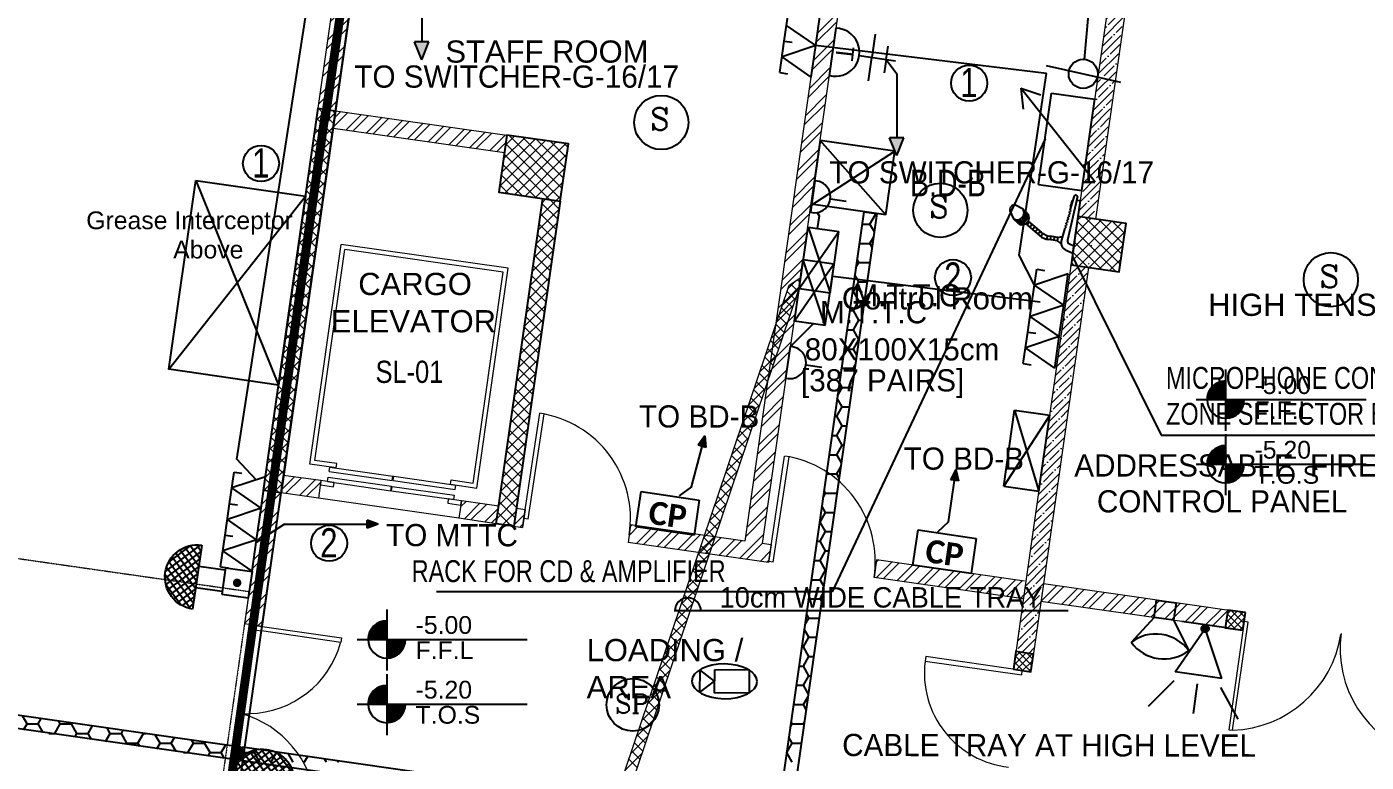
# Model space of a CAD drawing. Header units: inches. Extents: x 1217570 to 1674444, y 326920 to 480291.
# Drawn here: x 1548253 to 1563349, y 358889 to 367174 of the extents above; entities that cross this region are included whole.
import ezdxf

# ---------------------------------------------------------------- set-up
doc = ezdxf.new("R2010")
doc.units = ezdxf.units.IN
doc.header["$MEASUREMENT"] = 0
doc.linetypes.add('DASHED2', pattern=[9.525, 6.35, -3.175])
doc.linetypes.add('HIDDEN', pattern=[9.525, 6.35, -3.175])
for name, color, linetype in [('01- Low voltage', 7, 'Continuous'), ('A-TEXT', 3, 'Continuous'), ('A-WALL', 50, 'Continuous'), ('EL-SOCKET', 4, 'Continuous'), ('FA', 31, 'Continuous'), ('FFNEW', 252, 'Continuous'), ('FI-AL', 31, 'Continuous'), ('PA', 31, 'Continuous'), ('PAS', 71, 'Continuous'), ('POWER', 71, 'Continuous'), ('S-COL', 210, 'Continuous'), ('SHAFT', 7, 'Continuous'), ('SPEAK', 71, 'Continuous'), ('TAXT', 3, 'Continuous'), ('TE-TX', 2, 'Continuous'), ('TECIR', 1, 'Continuous'), ('TEL', 211, 'Continuous'), ('TEL-DAT-TRUN', 71, 'Continuous'), ('TEL-TX', 2, 'Continuous'), ('Telephonw', 23, 'Continuous'), ('TEXT', 181, 'Continuous'), ('TV', 31, 'Continuous'), ('TV SYSTEM', 4, 'Continuous')]:
    doc.layers.add(name, color=color, linetype=linetype)
for name, color, linetype, lineweight in [('A-Aroom', 3, 'Continuous', 18), ('A-BLOCK', 43, 'Continuous', 13), ('A-DOOR', 10, 'Continuous', 15), ('A-ELEVATOR', 54, 'Continuous', 5), ('A-GLASS', 4, 'Continuous', 5), ('A-HATCH CONCRETE', 254, 'Continuous', 5), ('A-LEASING LINE', 7, 'DASHED2', 9), ('escape route', 8, 'HIDDEN', 15), ('wall hatch', 252, 'Continuous', 0)]:
    doc.layers.add(name, color=color, linetype=linetype, lineweight=lineweight)
doc.styles.add('ARIAL', font='ARIALN.TTF')
doc.styles.add('M1', font='multplno.shx', dxfattribs={"height": 0.2})
doc.styles.add('romance', font='romanc.shx')
doc.styles.get("Standard").update_dxf_attribs({"font": 'arial.ttf'})
doc.styles.add('style1', font='arial.ttf')
pattern_1 = [(45, (1337614.356, 312749.915), (-39.7747564, 39.7747564), []), (135, (1337614.356, 312749.915), (-39.7747564, -39.7747564), [])]
pattern_2 = [(45, (1337586.92, 312557.07), (-132.58252, 132.58252), []), (45, (1337675.3, 312557.07), (-132.58252, 132.58252), [])]
pattern_3 = [(45, (1337614.36, 312749.915), (-66.29126, 66.29126), []), (135, (1337614.36, 312749.915), (-66.29126, -66.29126), [])]

# ---------------------------------------------------------------- blocks, each defined once
blk = doc.blocks.new('SDGTFHHD')
at = {"layer": 'A-HATCH CONCRETE'}
h = blk.add_hatch(dxfattribs=at)
h.set_pattern_fill('ANSI37', color=254, scale=750)
h.set_pattern_definition(pattern_3)
h.paths.add_polyline_path([(1384223, 747630), (1384131, 746987), (1384824, 746888), (1384916, 747532)])
h = blk.add_hatch(dxfattribs=at)
h.set_pattern_fill('ANSI37', color=254, scale=750)
h.set_pattern_definition(pattern_3)
h.paths.add_polyline_path([(1384824, 746888), (1384626, 746916), (1384103, 743254), (1384301, 743225)])
h = blk.add_hatch(dxfattribs=at)
h.set_pattern_fill('ANSI37', color=254, scale=750)
h.set_pattern_definition(pattern_3)
h.paths.add_polyline_path([(1390580, 746168), (1391124, 746090), (1391202, 746634), (1390658, 746712)])
h = blk.add_hatch(dxfattribs=at)
h.set_pattern_fill('ANSI37,_O', color=254, scale=450)
h.set_pattern_definition(pattern_1)
h.paths.add_polyline_path([(1392545, 742251), (1392347, 742279), (1392319, 742081), (1392517, 742053)])
h = blk.add_hatch(dxfattribs=at)
h.set_pattern_fill('ANSI37,_O', color=254, scale=450)
h.set_pattern_definition(pattern_1)
h.paths.add_polyline_path([(1390156, 741783), (1389958, 741812), (1389930, 741614), (1390128, 741585)])
at = {"layer": 'TEXT', "ltscale": 0.5}
h = blk.add_hatch(dxfattribs=at)
h.set_pattern_fill('ANSI31', color=254, scale=0.8)
h.set_pattern_definition([(45, (310331.52672, 155077.8709), (-0.070710678119, 0.070710678119), [])])
h.paths.add_polyline_path([(1392323, 744861, 0.414214), (1392113, 744651), (1392323, 744651)])
h.paths.add_polyline_path([(1392533, 744651), (1392323, 744651), (1392323, 744442, 0.414214)])
h = blk.add_hatch(dxfattribs=at)
h.set_pattern_fill('ANSI31', color=254, scale=0.8)
h.set_pattern_definition([(45, (310331.52672, 154349.4709), (-0.070710678119, 0.070710678119), [])])
h.paths.add_polyline_path([(1392323, 744133, 0.414214), (1392113, 743923), (1392323, 743923)])
h.paths.add_polyline_path([(1392533, 743923), (1392323, 743923), (1392323, 743713, 0.414214)])
h = blk.add_hatch(dxfattribs=at)
h.set_pattern_fill('ANSI31', color=254, scale=0.8)
h.set_pattern_definition([(45, (300877.02672, 152375.3709), (-0.070710678119, 0.070710678119), [])])
h.paths.add_polyline_path([(1382869, 742159, 0.414214), (1382659, 741949), (1382869, 741949)])
h.paths.add_polyline_path([(1383079, 741949), (1382869, 741949), (1382869, 741739, 0.414214)])
h = blk.add_hatch(dxfattribs=at)
h.set_pattern_fill('ANSI31', color=254, scale=0.8)
h.set_pattern_definition([(45, (300877.02672, 151646.9709), (-0.070710678119, 0.070710678119), [])])
h.paths.add_polyline_path([(1382869, 741431, 0.414214), (1382659, 741221), (1382869, 741221)])
h.paths.add_polyline_path([(1383079, 741221), (1382869, 741221), (1382869, 741011, 0.414214)])
at = {"layer": 'wall hatch', "ltscale": 500}
h = blk.add_hatch(dxfattribs=at)
h.set_pattern_fill('ANSI32', color=254, scale=500)
h.set_pattern_definition([(45, (1337614.36, 312749.91), (-132.58252, 132.58252), []), (45, (1337702.74, 312749.91), (-132.58252, 132.58252), [])])
h.paths.add_polyline_path([(1385588, 743042), (1387172, 742815), (1387200, 743013), (1387101, 743028), (1388111, 750106), (1387913, 750134), (1386903, 743056), (1385616, 743240), (1385616, 743240)])
h.paths.add_polyline_path([(1384301, 743225), (1384400, 743211), (1384427, 743409), (1384329, 743424)])
h = blk.add_hatch(dxfattribs=at)
h.set_pattern_fill('ANSI35', color=254, scale=500)
h.set_pattern_definition([(45, (1389662.71, 739214.03), (-88.3883, 88.3883), []), (45, (1389751.1, 739214.03), (-88.3883, 88.3883), [156.25, -31.25, 0, -31.25])])
edge = h.paths.add_edge_path(flags=17)
edge.add_line((1391295, 749705), (1391097, 749734))
edge.add_line((1391097, 749734), (1389985, 741945))
edge.add_line((1389985, 741945), (1390199, 741915))
edge.add_line((1390199, 741915), (1391295, 749705))
edge.add_line((1391295, 749705), (1391097, 749734))
h.paths.add_polyline_path([(1391295, 749705), (1391097, 749734), (1389985, 741945), (1390199, 741915)], flags=17)
h.paths.add_polyline_path([(1389471, 738396), (1389499, 738594), (1385507, 739164), (1385507, 739003), (1385507, 738966), (1385507, 728237), (1385707, 728237), (1385707, 738933)])
h.paths.add_polyline_path([(1389789, 739210), (1389591, 739238), (1389555, 738990), (1389753, 738962)])
h.paths.add_polyline_path([(1385507, 726937), (1385707, 726940), (1385707, 727037), (1385507, 727037)])
h = blk.add_hatch(dxfattribs=at)
h.set_pattern_fill('ANSI35', color=254, scale=500)
h.set_pattern_definition([(45, (1337614.36, 312749.91), (-88.388348, 88.388348), []), (45, (1337702.74, 312749.91), (-88.388348, 88.388348), [156.25, -31.25, 0, -31.25])])
edge = h.paths.add_edge_path()
edge.add_line((1391279, 749654), (1391081, 749682))
edge.add_line((1391081, 749682), (1389959, 741812))
edge.add_line((1389959, 741812), (1390156, 741784))
edge.add_line((1390156, 741784), (1391271, 749655))
edge.add_line((1391271, 749655), (1391084, 749681))
h.paths.add_polyline_path([(1390778, 746139), (1390580, 746168), (1390658, 746712), (1390856, 746684)], flags=17)
h = blk.add_hatch(dxfattribs=at)
h.set_pattern_fill('ANSI32', color=254, scale=500)
h.set_pattern_definition([(45, (1428476.25, 1182647.78), (-132.58252, 132.58252), []), (45, (1428564.64, 1182647.78), (-132.58252, 132.58252), [])])
h.paths.add_polyline_path([(1382292, 747906), (1382264, 747708), (1384194, 747433), (1384223, 747630)])
h = blk.add_hatch(dxfattribs=at)
h.set_pattern_fill('ANSI32', color=254, scale=500)
h.set_pattern_definition(pattern_2)
h.paths.add_polyline_path([(1381678, 743599), (1382098, 743544), (1382126, 743739), (1381706, 743798), (1381679, 743609), (1381678, 743605)])
h = blk.add_hatch(dxfattribs=at)
h.set_pattern_fill('ANSI32', color=254, scale=500)
h.set_pattern_definition(pattern_2)
h.paths.add_polyline_path([(1384118, 743358), (1384131, 743452), (1383711, 743512), (1383682, 743314), (1384103, 743254), (1384117, 743354)])
h = blk.add_hatch(dxfattribs=at)
h.set_pattern_fill('ANSI32', color=254, scale=500)
h.set_pattern_definition([(45, (1337586.07, 312551.9), (-132.58252, 132.58252), []), (45, (1337674.46, 312551.9), (-132.58252, 132.58252), [])])
h.paths.add_polyline_path([(1390043, 742406), (1390071, 742604), (1388388, 742844), (1388360, 742646)])
h.paths.add_polyline_path([(1394922, 741912), (1394894, 741714), (1395837, 741580), (1395849, 741780)])
h.paths.add_polyline_path([(1392320, 742081), (1392348, 742279), (1390269, 742575), (1390241, 742377)])
at = {"color": 254, "linetype": 'Continuous', "ltscale": 100}
blk.add_lwpolyline([(1385707, 721237), (1385707, 726940), (1385507, 726937), (1383958, 726937), (1383958, 732937), (1380097, 732937), (1380097, 739738), (1381100, 739591), (1381134, 739788), (1381678, 743600), (1382721, 750905), (1382763, 751202), (1347098, 756262), (1346331, 744553), (1368108, 741445), (1368106, 734887), (1367208, 734887), (1367208, 734687), (1367208, 731437), (1359158, 731437), (1359158, 731237), (1359158, 721237), (1385707, 721237)], dxfattribs=at)
at = {"layer": 'A-BLOCK', "color": 254, "ltscale": 100}
for p, q in [((1387913, 750134), (1386903, 743056)), ((1388111, 750106), (1387101, 743028)), ((1391081, 749682), (1390071, 742604)), ((1391279, 749654), (1390856, 746684)), ((1382292, 747906), (1384223, 747630)), ((1382066, 747737), (1382073, 747736)), ((1382264, 747708), (1384194, 747433)), ((1382059, 747636), (1382058, 747636)), ((1390778, 746139), (1390269, 742575)), ((1382127, 743738), (1381706, 743797)), ((1382127, 743738), (1382099, 743540)), ((1381678, 743600), (1381463, 742094)), ((1382099, 743540), (1381678, 743600)), ((1383711, 743512), (1383682, 743314)), ((1384131, 743451), (1383711, 743512)), ((1384428, 743409), (1384400, 743211)), ((1384103, 743253), (1383682, 743314)), ((1385616, 743240), (1385588, 743042)), ((1386903, 743056), (1385616, 743240)), ((1387172, 742815), (1385588, 743042)), ((1387200, 743013), (1387101, 743028)), ((1387200, 743013), (1387172, 742815)), ((1388388, 742844), (1388360, 742646)), ((1390055, 742606), (1388388, 742844)), ((1390043, 742406), (1388360, 742646)), ((1390071, 742604), (1389930, 741614)), ((1390269, 742575), (1390128, 741585)), ((1392546, 742250), (1390269, 742575)), ((1392518, 742052), (1390241, 742377)), ((1392518, 742052), (1392546, 742250)), ((1389930, 741614), (1390128, 741585))]:
    blk.add_line(p, q, dxfattribs=at)
for points in [[(1382292, 747906), (1382716, 750876)], [(1384301, 743225), (1384400, 743211), (1384428, 743409), (1384329, 743424)]]:
    blk.add_lwpolyline(points, dxfattribs=at)
at = {"layer": 'A-DOOR', "color": 254}
for p, q in [((1384414, 743310), (1384592, 744497)), ((1384462, 743303), (1384642, 744489)), ((1387174, 742829), (1387352, 744015)), ((1387223, 742821), (1387402, 744008)), ((1384462, 743303), (1384414, 743310)), ((1387223, 742821), (1387174, 742828)), ((1392576, 742145), (1392532, 742151)), ((1390024, 741549), (1390031, 741598))]:
    blk.add_line(p, q, dxfattribs=at)
for points in [[(1392526, 742108), (1392532, 742151), (1392358, 740932), (1392401, 740926), (1392576, 742145)], [(1381463, 742094), (1382357, 741966), (1382349, 741916), (1381456, 742045)], [(1389982, 741605), (1390031, 741598), (1388943, 741755), (1388936, 741706), (1390024, 741549)]]:
    blk.add_lwpolyline(points, dxfattribs=at)
for centre, radius, start, end in [((1384415, 743310), 1200, 351.2082, 81.4659), ((1387174, 742829), 1200, 351.2416, 81.4087), ((1392357, 742206), 1281, 271.9731, 351.0254), ((1394874, 741850), 1262, 172.4127, 252.4996), ((1381297, 742205), 1092, 271.3711, 344.3584), ((1389995, 741571), 1068, 173.0804, 263.5363), ((1380924, 740000), 1153, 1.4715, 70.0116)]:
    blk.add_arc(centre, radius, start, end, dxfattribs=at)
at = {"layer": 'A-ELEVATOR', "color": 254}
for p, q in [((1382002, 743923), (1382355, 746398)), ((1382058, 743966), (1382397, 746341)), ((1384236, 746130), (1382355, 746398)), ((1384180, 746087), (1382397, 746341)), ((1383841, 743711), (1384180, 746087)), ((1383883, 743655), (1384236, 746130)), ((1382299, 743881), (1382002, 743923)), ((1382306, 743930), (1382058, 743966)), ((1382299, 743881), (1382306, 743930)), ((1382299, 743881), (1382306, 743930)), ((1382201, 743727), (1382208, 743776)), ((1382201, 743727), (1382208, 743776)), ((1382208, 743776), (1382920, 743675)), ((1382218, 743842), (1382225, 743891)), ((1382218, 743842), (1382930, 743740)), ((1382225, 743891), (1382937, 743790)), ((1382930, 743740), (1382937, 743790)), ((1382930, 743740), (1382937, 743790)), ((1382937, 743790), (1382947, 743788)), ((1382937, 743790), (1382947, 743788)), ((1382940, 743739), (1382947, 743788)), ((1382940, 743739), (1382947, 743788)), ((1382947, 743788), (1383647, 743688)), ((1382201, 743727), (1382913, 743625)), ((1382913, 743625), (1382920, 743675)), ((1382913, 743625), (1382920, 743675)), ((1382923, 743624), (1382930, 743673)), ((1382923, 743624), (1383624, 743524)), ((1382930, 743673), (1383631, 743573)), ((1382940, 743739), (1383640, 743639)), ((1383586, 743697), (1383593, 743746)), ((1383586, 743697), (1383593, 743746)), ((1383586, 743697), (1383883, 743655)), ((1383593, 743746), (1383841, 743711)), ((1383640, 743639), (1383647, 743688)), ((1383640, 743639), (1383647, 743688)), ((1383682, 743314), (1382099, 743540)), ((1383624, 743524), (1383631, 743573)), ((1383624, 743524), (1383631, 743573))]:
    blk.add_line(p, q, dxfattribs=at)
for points in [[(1382271, 743717), (1382127, 743738), (1382120, 743689), (1382268, 743668), (1382275, 743716)], [(1383706, 743512), (1383562, 743533), (1383555, 743483), (1383704, 743462), (1383711, 743512)], [(1383706, 743512), (1383562, 743533), (1383555, 743483), (1383704, 743462), (1383711, 743512)]]:
    blk.add_lwpolyline(points, close=True, dxfattribs=at)
at = {"layer": 'S-COL', "color": 254, "linetype": 'ByBlock'}
for p, q in [((1384103, 743253), (1384626, 746916)), ((1384824, 746888), (1384301, 743225)), ((1384301, 743225), (1384103, 743253))]:
    blk.add_line(p, q, dxfattribs=at)
for points in [[(1384223, 747630), (1384131, 746987), (1384824, 746888), (1384916, 747532)], [(1390580, 746168), (1391124, 746090), (1391202, 746634), (1390658, 746712)]]:
    blk.add_lwpolyline(points, close=True, dxfattribs=at)
at = {"layer": 'S-COL', "color": 254}
for points in [[(1392545, 742251), (1392347, 742279), (1392319, 742081), (1392517, 742053), (1392545, 742251)], [(1390156, 741783), (1389958, 741812), (1389930, 741614), (1390128, 741585), (1390156, 741783)]]:
    blk.add_lwpolyline(points, close=True, dxfattribs=at)
at = {"layer": 'TEXT', "color": 254, "ltscale": 0.5}
for p, q in [((1392323, 744989), (1392323, 744301)), ((1391989, 744651), (1393907, 744651)), ((1392323, 744260), (1392323, 743573)), ((1391989, 743923), (1393907, 743923)), ((1382869, 742286), (1382869, 741599)), ((1382535, 741949), (1384452, 741949)), ((1382869, 741558), (1382869, 740870)), ((1382535, 741221), (1384452, 741221))]:
    blk.add_line(p, q, dxfattribs=at)
for centre in [(1392323, 744651), (1392323, 743923), (1382869, 741949), (1382869, 741221)]:
    blk.add_arc(centre, 210, 90, 0, dxfattribs=at)
at = {"layer": 'A-TEXT', "color": 254, "insert": (1382742, 745089), "char_height": 250, "width": 99819.65, "attachment_point": 1, "rotation": 0.0042, "style": 'ARIAL'}
blk.add_mtext('SL-01', dxfattribs=at)
at = {"layer": 'TEXT', "color": 254, "ltscale": 0.5, "style": 'style1'}
for s, height, p in [('STAFF ROOM', 250, (1383529, 748447)), ('CARGO', 250, (1382547, 745829)), ('CARGO', 250, (1382547, 745829)), ('Control Room', 250, (1387997, 745667)), ('HIGH TENSION', 250, (1392125, 745594)), ('ELEVATOR', 250, (1382237, 745409)), ('ELEVATOR', 250, (1382237, 745409)), ('-5.00', 200, (1392648, 744714)), ('F.F.L', 200, (1392648, 744431)), ('-5.20', 200, (1392648, 743986)), ('T.O.S', 200, (1392648, 743703)), ('-5.00', 200, (1383193, 742012)), ('F.F.L', 200, (1383193, 741729)), ('-5.20', 200, (1383193, 741283)), ('T.O.S', 200, (1383193, 741000))]:
    blk.add_text(s, height=height, dxfattribs=at).set_placement(p)
at = {"layer": 'TEXT', "color": 254, "ltscale": 0.5, "insert": (1385121, 741954), "char_height": 250, "width": 2512.08, "attachment_point": 1, "style": 'style1'}
blk.add_mtext('LOADING / AREA', dxfattribs=at)
blk = doc.blocks.new('SEDRGFE')
at = {"layer": 'A-HATCH CONCRETE'}
h = blk.add_hatch(dxfattribs=at)
h.set_pattern_fill('ANSI37', color=250, scale=750)
h.set_pattern_definition([(45, (1341716.94, 266100.535), (-66.29126, 66.29126), []), (135, (1341716.94, 266100.535), (-66.29126, -66.29126), [])])
h.paths.add_polyline_path([(1386197, 701285), (1386395, 701257), (1385780, 696950), (1385582, 696979)])
at = {"layer": 'wall hatch', "ltscale": 500}
h = blk.add_hatch(dxfattribs=at)
h.set_pattern_fill('ANSI32', color=250, scale=500)
h.set_pattern_definition([(45, (1432578.84, 1135998.4), (-132.58252, 132.58252), []), (45, (1432667.23, 1135998.4), (-132.58252, 132.58252), [])])
h.paths.add_polyline_path([(1386818, 704226), (1386620, 704255), (1386197, 701285), (1386395, 701257)])
h.paths.add_polyline_path([(1386367, 701059), (1386395, 701257), (1386395, 701257), (1386367, 701059)])
h = blk.add_hatch(dxfattribs=at)
h.set_pattern_fill('ANSI35', color=250, scale=500)
h.set_pattern_definition([(45, (1393765.3, 692564.65), (-88.38835, 88.38835), []), (45, (1393853.68, 692564.65), (-88.38835, 88.38835), [156.25, -31.25, 0, -31.25])])
edge = h.paths.add_edge_path(flags=17)
edge.add_line((1395397, 703056), (1395199, 703084))
edge.add_line((1395199, 703084), (1394088, 695296))
edge.add_line((1394088, 695296), (1394301, 695265))
edge.add_line((1394301, 695265), (1395397, 703056))
edge.add_line((1395397, 703056), (1395199, 703084))
h.paths.add_polyline_path([(1395397, 703056), (1395199, 703084), (1394088, 695296), (1394301, 695265)], flags=17)
h.paths.add_polyline_path([(1389810, 680290), (1389610, 680288), (1389610, 674888), (1389810, 674888)])
h = blk.add_hatch(dxfattribs=at)
h.set_pattern_fill('ANSI32', color=250, scale=500)
h.set_pattern_definition([(45, (1341716.94, 266100.54), (-132.58252, 132.58252), []), (45, (1341805.33, 266100.54), (-132.58252, 132.58252), [])])
h.paths.add_polyline_path([(1385565, 695445), (1385780, 696950), (1385582, 696979), (1385370, 695473)])
at = {"color": 250, "linetype": 'Continuous', "ltscale": 100}
blk.add_lwpolyline([(1389810, 674588), (1389810, 680290), (1389610, 680288), (1388060, 680288), (1388060, 686288), (1384200, 686288), (1384200, 693089), (1385203, 692942), (1385236, 693139), (1385780, 696950), (1386823, 704256), (1386865, 704553), (1351200, 709613), (1350434, 697904), (1372211, 694796), (1372209, 688237), (1371310, 688237), (1371310, 688038), (1371310, 684788), (1363260, 684788), (1363260, 684588), (1363260, 674588), (1389810, 674588)], dxfattribs=at)
at = {"layer": 'A-BLOCK', "color": 250, "ltscale": 100}
for p, q in [((1386395, 701257), (1386395, 701257)), ((1386168, 701088), (1386175, 701087)), ((1386367, 701059), (1386367, 701059)), ((1386161, 700987), (1386161, 700987)), ((1385809, 697148), (1385808, 697148)), ((1385582, 696979), (1385368, 695474)), ((1385780, 696950), (1385565, 695445)), ((1385565, 695445), (1385368, 695474))]:
    blk.add_line(p, q, dxfattribs=at)
for points in [[(1386197, 701285), (1386621, 704255)], [(1386395, 701257), (1386819, 704226)]]:
    blk.add_lwpolyline(points, dxfattribs=at)
at = {"layer": 'A-DOOR', "color": 250}
for points in [[(1385558, 695395), (1385461, 695410), (1385468, 695459)], [(1385519, 695452), (1385470, 695459), (1385565, 695445)]]:
    blk.add_lwpolyline(points, dxfattribs=at)
for centre, radius, start, end in [((1385399, 695555), 1092, 266.0272, 271.3711), ((1385027, 693351), 1153, 70.0116, 75.1047)]:
    blk.add_arc(centre, radius, start, end, dxfattribs=at)
at = {"layer": 'escape route', "color": 250, "ltscale": 0.5}
for p, q in [((1351543, 700675), (1385420, 695840)), ((1385420, 695840), (1385080, 693462))]:
    blk.add_line(p, q, dxfattribs=at)
at = {"layer": 'S-COL', "color": 250}
blk.add_lwpolyline([(1386197, 701285), (1386395, 701257), (1385780, 696950), (1385582, 696979), (1386197, 701285)], dxfattribs=at)
at = {"layer": 'SHAFT', "color": 250, "ltscale": 0.5}
for p, q in [((1384818, 700471), (1385752, 698166)), ((1384514, 698343), (1386056, 700295))]:
    blk.add_line(p, q, dxfattribs=at)
blk.add_lwpolyline([(1384818, 700471), (1386056, 700295), (1385752, 698166), (1384514, 698343)], close=True, dxfattribs=at)
at = {"layer": 'TAXT', "color": 250, "ltscale": 100, "style": 'style1'}
for s, p in [('Grease Interceptor', (1383584, 699922)), ('Above', (1384564, 699592))]:
    blk.add_text(s, height=200, dxfattribs=at).set_placement(p)
blk = doc.blocks.new('A$C7D3F12E1')
at = {"layer": 'TV'}
h = blk.add_hatch(color=252, dxfattribs=at)
h.dxf.hatch_style = 1
h.set_gradient(color1=(0, 255, 255), one_color=1, tint=1, name='INVCURVED')
h.paths.add_polyline_path([(37958, 22865), (38039, 23065), (37877, 23065)])
at = {"layer": 'wall hatch', "linetype": 'Continuous', "ltscale": 100}
h = blk.add_hatch(color=256, dxfattribs=at)
h.dxf.hatch_style = 1
h.paths.add_polyline_path([(32685, 24144), (32523, 24144), (32604, 23944)])
h = blk.add_hatch(color=256, dxfattribs=at)
h.dxf.hatch_style = 1
h.paths.add_polyline_path([(38039, 23065), (37877, 23065), (37958, 22865)])
at = {"layer": 'TV', "color": 252}
for p, q in [((32604, 24865), (32604, 24144)), ((37199, 23767), (37275, 24298)), ((37716, 24233), (37679, 23969)), ((32685, 24144), (32523, 24144)), ((32604, 23944), (32523, 24144)), ((32604, 23944), (32685, 24144)), ((37840, 23946), (37861, 24096)), ((37535, 23990), (37944, 23932)), ((37641, 23706), (37679, 23969)), ((37840, 23946), (37818, 23797)), ((37840, 23946), (37958, 23786)), ((37958, 23786), (37958, 23065)), ((38039, 23065), (37877, 23065)), ((37958, 22865), (37877, 23065)), ((37958, 22865), (38039, 23065))]:
    blk.add_line(p, q, dxfattribs=at)
blk.add_arc((37268, 24028), 270, 255.1114, 88.6402, dxfattribs=at)
at = {"layer": 'TV', "color": 252, "style": 'M1'}
blk.add_text('T', height=200, rotation=263.5977, dxfattribs=at).set_placement((37283, 24106))
for p in [(31845, 23629), (37199, 22550)]:
    blk.add_text('TO SWITCHER-G-16/17', height=250, dxfattribs=at).set_placement(p)
blk = doc.blocks.new('TEL')
at = {"layer": 'TEL'}
for p, q in [((2191, 13788), (2551, 13610)), ((2191, 13788), (2193, 13430)), ((2550, 13790), (2460, 13789)), ((2550, 13790), (2551, 13431)), ((2193, 13430), (2551, 13610)), ((2193, 13430), (2552, 13252)), ((2193, 13430), (2195, 13071)), ((2551, 13431), (2462, 13431)), ((2551, 13431), (2462, 13431)), ((2551, 13431), (2553, 13073)), ((2195, 13071), (2552, 13252)), ((2195, 13071), (2554, 12894)), ((2195, 13071), (2196, 12713)), ((2553, 13073), (2463, 13073)), ((2553, 13073), (2463, 13073)), ((2553, 13073), (2555, 12715)), ((2196, 12713), (2554, 12894)), ((2555, 12715), (2465, 12714))]:
    blk.add_line(p, q, dxfattribs=at)
blk = doc.blocks.new('ARROW')
at = {"layer": 'TECIR'}
blk.add_hatch(color=256, dxfattribs=at).paths.add_polyline_path([(123, 0), (0, 46), (0, -46)])
for p, q in [((123, 0), (0, 46)), ((0, 46), (0, -46)), ((123, 0), (0, -46))]:
    blk.add_line(p, q, dxfattribs=at)
blk = doc.blocks.new('A$C18244DA6')
at = {"layer": 'A-Aroom', "color": 252, "linetype": 'Continuous'}
for p, q in [((36733, 21366), (36821, 21453)), ((36871, 21433), (36839, 21465)), ((36670, 21179), (36863, 21372)), ((36817, 21239), (36722, 21334)), ((36848, 21331), (36764, 21416)), ((36607, 20992), (36798, 21183)), ((36755, 21054), (36660, 21149)), ((36786, 21147), (36691, 21241)), ((36544, 20805), (36735, 20997)), ((36723, 20962), (36629, 21056)), ((36661, 20777), (36566, 20871)), ((36692, 20869), (36597, 20964)), ((36480, 20618), (36672, 20810)), ((36598, 20592), (36504, 20686)), ((36629, 20684), (36535, 20779)), ((36417, 20431), (36609, 20623)), ((36567, 20499), (36472, 20594)), ((36354, 20244), (36545, 20436)), ((36504, 20314), (36410, 20409)), ((36536, 20407), (36441, 20501)), ((36291, 20057), (36482, 20249)), ((36473, 20222), (36378, 20316)), ((36411, 20037), (36316, 20132)), ((36442, 20129), (36347, 20224)), ((36228, 19870), (36419, 20062)), ((36348, 19852), (36253, 19947)), ((36379, 19944), (36285, 20039)), ((36164, 19683), (36356, 19875)), ((36317, 19759), (36222, 19854)), ((36101, 19496), (36292, 19688)), ((36254, 19575), (36160, 19669)), ((36285, 19667), (36191, 19762)), ((36038, 19309), (36229, 19501)), ((36192, 19390), (36097, 19484)), ((36223, 19482), (36128, 19577)), ((36160, 19297), (36066, 19392)), ((35975, 19122), (36166, 19314)), ((36098, 19112), (36003, 19207)), ((36129, 19205), (36034, 19299)), ((35911, 18935), (36103, 19127)), ((36035, 18927), (35941, 19022)), ((36067, 19020), (35972, 19114)), ((35848, 18748), (36040, 18940)), ((36004, 18835), (35909, 18929)), ((35785, 18561), (35976, 18753)), ((35941, 18650), (35847, 18744)), ((35973, 18742), (35878, 18837)), ((35910, 18557), (35816, 18652)), ((35722, 18374), (35913, 18566)), ((35848, 18372), (35753, 18467)), ((35879, 18465), (35784, 18560)), ((35658, 18187), (35850, 18379)), ((35785, 18187), (35690, 18282)), ((35816, 18280), (35722, 18375)), ((35595, 18000), (35787, 18192)), ((35754, 18095), (35659, 18190)), ((35532, 17813), (35723, 18005)), ((35691, 17910), (35597, 18005)), ((35723, 18003), (35628, 18097)), ((35469, 17627), (35660, 17818)), ((35629, 17725), (35534, 17820)), ((35660, 17818), (35565, 17912)), ((35598, 17633), (35503, 17727)), ((35406, 17440), (35597, 17631)), ((35535, 17448), (35440, 17542)), ((35566, 17540), (35472, 17635)), ((35342, 17253), (35534, 17444)), ((35504, 17355), (35409, 17450)), ((35279, 17066), (35470, 17257)), ((35441, 17170), (35346, 17265)), ((35472, 17263), (35378, 17357)), ((35216, 16879), (35407, 17070)), ((35379, 16985), (35284, 17080)), ((35410, 17078), (35315, 17172)), ((35347, 16893), (35253, 16988)), ((35153, 16692), (35344, 16883)), ((35285, 16708), (35190, 16803)), ((35316, 16800), (35221, 16895)), ((35089, 16505), (35281, 16696)), ((35222, 16523), (35128, 16618)), ((35254, 16615), (35159, 16710)), ((35026, 16318), (35218, 16509)), ((35191, 16431), (35096, 16525)), ((34963, 16131), (35154, 16322)), ((35128, 16246), (35034, 16340)), ((35160, 16338), (35065, 16433)), ((35066, 16061), (34971, 16155)), ((35097, 16153), (35002, 16248)), ((34900, 15944), (35091, 16135)), ((35035, 15968), (34940, 16063))]:
    blk.add_line(p, q, dxfattribs=at)
at = {"layer": 'A-Aroom', "color": 252}
for p, q in [((36746, 21404), (36878, 21491)), ((36862, 21365), (36878, 21491)), ((34483, 14712), (36746, 21404)), ((34597, 14674), (36860, 21366))]:
    blk.add_line(p, q, dxfattribs=at)
at = {"layer": 'POWER', "color": 252}
for p, q in [((37036, 22580), (36985, 22226)), ((37210, 22375), (37388, 22349))]:
    blk.add_line(p, q, dxfattribs=at)
blk.add_arc((37031, 22400), 180, 255.1129, 88.6417, dxfattribs=at)
at = {"layer": 'TECIR'}
for p, q in [((30521, 19445), (31523, 25890)), ((30737, 19211), (30521, 19445)), ((31056, 18711), (30739, 18506)), ((31056, 18711), (31989, 18711))]:
    blk.add_line(p, q, dxfattribs=at)
at = {"layer": 'TECIR', "color": 252}
for p, q in [((39647, 23787), (37044, 24103)), ((39336, 21743), (39647, 23787)), ((37060, 22222), (37084, 22187)), ((37084, 22187), (37063, 22041)), ((39511, 21406), (39336, 21743)), ((37236, 21507), (39486, 21228)), ((39889, 17737), (35448, 17737))]:
    blk.add_line(p, q, dxfattribs=at)
blk.add_arc((35604, 17733), 148, 0, 180, dxfattribs=at)
at = {"layer": 'TEL', "color": 252}
for p, q in [((36690, 24154), (36741, 24508)), ((37045, 24103), (37095, 24458)), ((37045, 24103), (36715, 24331)), ((36639, 23799), (36690, 24154)), ((36690, 24154), (36779, 24141)), ((36690, 24154), (36779, 24141)), ((37045, 24103), (36665, 23976)), ((36994, 23748), (37045, 24103)), ((36994, 23748), (36665, 23976)), ((36639, 23799), (36728, 23786)), ((36860, 21366), (36959, 22059)), ((36961, 22058), (37307, 22009)), ((36961, 22058), (37208, 21316)), ((36860, 21367), (37307, 22009)), ((37208, 21316), (37307, 22009)), ((39486, 21229), (39536, 21584)), ((39891, 21533), (39511, 21406)), ((39536, 21584), (39625, 21571)), ((39841, 21178), (39891, 21533)), ((36862, 21365), (37208, 21316)), ((39841, 21178), (39511, 21406)), ((39435, 20874), (39486, 21229)), ((39841, 21178), (39460, 21052)), ((39486, 21229), (39574, 21216)), ((39486, 21229), (39574, 21216)), ((39790, 20824), (39841, 21178)), ((39790, 20824), (39460, 21052)), ((39384, 20520), (39435, 20874)), ((39435, 20874), (39524, 20862)), ((39435, 20874), (39524, 20862)), ((39790, 20824), (39410, 20697)), ((39739, 20469), (39410, 20697)), ((39739, 20469), (39790, 20824)), ((39384, 20520), (39473, 20507))]:
    blk.add_line(p, q, dxfattribs=at)
at = {"layer": 'TEL-TX', "color": 252}
for centre in [(38774, 23681), (38592, 21489)]:
    blk.add_circle(centre, 203, dxfattribs=at)
at = {"layer": 'TEL-TX'}
for centre in [(30793, 22774), (31560, 18496)]:
    blk.add_circle(centre, 203, dxfattribs=at)
at = {"layer": 'A-Aroom', "rotation": 171.5982126207348}
blk.add_blockref('TEL', (34875, 31502), dxfattribs=at)
at = {"layer": 'TECIR', "xscale": -1, "rotation": 180}
blk.add_blockref('ARROW', (31989, 18711), dxfattribs=at)
at = {"layer": 'TE-TX', "color": 252, "style": 'M1'}
for s, p in [('M.T.T.C', (37093, 20974)), ('80X100X15cm', (36921, 20556)), ('[387 PAIRS]', (36879, 20207))]:
    blk.add_text(s, height=250, dxfattribs=at).set_placement(p)
at = {"layer": 'TE-TX', "style": 'M1'}
blk.add_text('TO MTTC', height=250, rotation=359.9225, dxfattribs=at).set_placement((32203, 18464))
at = {"layer": 'TECIR', "color": 252, "style": 'M1'}
blk.add_text('10cm WIDE CABLE TRAY', height=230, dxfattribs=at).set_placement((35961, 17772))
at = {"layer": 'TEL-TX', "color": 252, "style": 'M1', "width": 0.8}
for s, p in [('1', (38673, 23523, 0)), ('2', (38492, 21332, 0))]:
    blk.add_text(s, height=328, dxfattribs=at).set_placement(p)
at = {"layer": 'TEL-TX', "style": 'M1', "width": 0.8}
for s, p in [('1', (30693, 22616, 0)), ('2', (31460, 18338, 0))]:
    blk.add_text(s, height=328, dxfattribs=at).set_placement(p)
blk = doc.blocks.new('B1')
at = {"layer": 'FI-AL'}
for p, q in [((-0.7, -0.294), (-0.46, -0.294)), ((-0.7, -0.294), (-0.7, -0.534)), ((-0.46, -0.294), (-0.46, -0.534)), ((-0.7, -0.534), (-0.46, -0.534))]:
    blk.add_line(p, q, dxfattribs=at)
at = {"layer": 'FI-AL', "const_width": 0.0384}
blk.add_lwpolyline([(-0.597, -0.414, 1), (-0.559, -0.414, 1)], format="xyb", close=True, dxfattribs=at)
blk = doc.blocks.new('*X94')
at = {"color": 0}
for p, q in [((-669.756, -659.644), (-669.47, -659.359)), ((-669.738, -659.555), (-669.559, -659.377)), ((-669.699, -659.658), (-669.404, -659.363)), ((-669.49, -659.658), (-669.685, -659.464)), ((-669.42, -659.658), (-669.649, -659.429)), ((-669.629, -659.658), (-669.348, -659.378)), ((-669.349, -659.658), (-669.608, -659.4)), ((-669.278, -659.658), (-669.56, -659.377)), ((-669.558, -659.658), (-669.301, -659.401)), ((-669.207, -659.658), (-669.504, -659.362)), ((-669.487, -659.658), (-669.26, -659.431)), ((-669.157, -659.638), (-669.436, -659.359)), ((-669.416, -659.658), (-669.225, -659.467)), ((-669.177, -659.547), (-669.345, -659.38)), ((-669.632, -659.658), (-669.737, -659.553)), ((-669.561, -659.658), (-669.714, -659.505)), ((-669.346, -659.658), (-669.196, -659.509)), ((-669.275, -659.658), (-669.174, -659.557)), ((-669.702, -659.658), (-669.752, -659.609)), ((-669.204, -659.658), (-669.159, -659.613))]:
    blk.add_line(p, q, dxfattribs=at)
blk = doc.blocks.new('FLUSHER')
at = {"layer": 'FI-AL'}
for p, q in [((330, 275), (-330, 275)), ((-110, 0), (-110, 275)), ((110, 0), (110, 275)), ((110, 0), (-110, 0))]:
    blk.add_line(p, q, dxfattribs=at)
blk.add_lwpolyline([(-330, 275, -1), (330, 275, -1)], format="xyb", dxfattribs=at)
at = {"layer": 'FI-AL', "extrusion": (0, 0, -1), "xscale": 1099.999999999938, "yscale": 1099.999999999938, "zscale": -1099.999999999938}
blk.add_blockref('*X94', (736402, 725899), dxfattribs=at)
blk = doc.blocks.new('A$C1B1E2F85')
at = {"layer": 'FI-AL'}
h = blk.add_hatch(dxfattribs=at)
h.set_pattern_fill('ANSI31', color=252, scale=0.01, style=0)
h.set_pattern_definition([(135, (759633.4012, -557792.6396), (0.6272319992, 0.6272319992), [])])
edge = h.paths.add_edge_path()
edge.add_line((41582, 18318), (41663, 18307))
edge.add_ellipse((41623, 18312), major_axis=(-32.8, -24.6), ratio=1, start_angle=135, end_angle=315)
edge = h.paths.add_edge_path()
edge.add_ellipse((41623, 18312), major_axis=(-32.8, -24.6), ratio=1, start_angle=71.5651, end_angle=135)
edge.add_line((41663, 18307), (41623, 18312))
edge.add_line((41623, 18312), (41636, 18274))
edge = h.paths.add_edge_path()
edge.add_line((41599, 18279), (41623, 18312))
edge.add_line((41623, 18312), (41582, 18318))
edge.add_ellipse((41623, 18312), major_axis=(-32.8, -24.6), ratio=1, start_angle=315, end_angle=378.4349)
edge = h.paths.add_edge_path()
edge.add_ellipse((41623, 18312), major_axis=(24.6, -32.8), ratio=1, start_angle=-71.5651, end_angle=-18.4349)
edge.add_line((41636, 18274), (41623, 18312))
edge.add_line((41623, 18312), (41599, 18279))
at = {"layer": 'FA', "color": 252}
for centre in [(35493, 24013), (38639, 23024), (43039, 22241)]:
    blk.add_ellipse(centre, major_axis=(216, 216), ratio=1, start_param=5.497787, end_param=11.780972, dxfattribs=at)
at = {"layer": 'FI-AL', "color": 252}
for p, q in [((39354, 19915), (39476, 20773)), ((39872, 20716), (39354, 19916)), ((39476, 20773), (39750, 19859)), ((39476, 20773), (39872, 20716)), ((39750, 19859), (39872, 20716)), ((39354, 19915), (39750, 19859)), ((41284, 17823), (41623, 18312)), ((41885, 18316), (41359, 18391)), ((41811, 17748), (41623, 18312)), ((41811, 17748), (41284, 17823)), ((41270, 17724), (40982, 17435)), ((41533, 17687), (41486, 17354)), ((41797, 17649), (41992, 17291))]:
    blk.add_line(p, q, dxfattribs=at)
blk.add_ellipse((41623, 18312), major_axis=(24.6, -32.8), ratio=1, start_param=3.926991, end_param=10.210176, dxfattribs=at)
at = {"layer": 'FI-AL'}
for name, p, xscale, yscale, zscale, rotation in [('FLUSHER', (30562, 18848), 1.099999999999999, 1.099999999999999, 1.099999999999999, 81.8773290500496), ('B1', (31504, 19238), 1254.528000019491, 1254.528000019491, 1254.528, 351.8773290500089), ('FLUSHER', (30951, 16291), 1.099999999999999, 1.099999999999999, 1.099999999999999, 351.8773290500496)]:
    blk.add_blockref(name, p, dxfattribs=dict(at, xscale=xscale, yscale=yscale, zscale=zscale, rotation=rotation))
at = {"layer": 'FA', "color": 252, "style": 'romance'}
for p in [(35369, 23928), (38515, 22939), (42915, 22155)]:
    blk.add_text('S', height=251, dxfattribs=at).set_placement(p)
at = {"layer": 'FI-AL', "color": 252, "style": 'M1'}
for s, p in [('ADDRESSABLE  FIRE ALARM', (40148, 20024)), (' CONTROL PANEL ', (40310, 19620))]:
    blk.add_text(s, height=250, dxfattribs=at).set_placement(p)
blk = doc.blocks.new('A$C6EA330D3')
at = {"layer": 'TECIR'}
for points in [[(39170, 22500), (39258, 22477), (39245, 22608)], [(42012, 22111), (42103, 22098), (42075, 22227)]]:
    blk.add_hatch(color=252, dxfattribs=at).paths.add_polyline_path(points)
at = {"color": 252, "linetype": 'Continuous', "ltscale": 100}
blk.add_line((34035, 19102), (34014, 18953), dxfattribs=at)
at = {"layer": 'EL-SOCKET', "color": 252}
for p, q in [((39188, 19972), (39186, 19716)), ((39353, 19843), (39188, 19972)), ((39186, 19716), (39353, 19843))]:
    blk.add_line(p, q, dxfattribs=at)
blk.add_lwpolyline([(39354, 19970), (39352, 19715), (39747, 19712), (39749, 19967)], close=True, dxfattribs=at)
at = {"layer": 'EL-SOCKET', "color": 252, "extrusion": (0, 0, -1)}
blk.add_ellipse((39467, 19841), major_axis=(368, -3), ratio=0.531681, dxfattribs=at)
at = {"layer": 'POWER', "color": 252}
for p, q in [((40159, 23258), (40211, 23612)), ((40384, 23406), (40562, 23380))]:
    blk.add_line(p, q, dxfattribs=at)
blk.add_arc((40206, 23432), 180, 254.9363, 88.4651, dxfattribs=at)
at = {"layer": 'TE-TX', "color": 252, "linetype": 'Continuous'}
for p, q in [((41106, 24992), (41169, 25100)), ((41169, 25100), (41165, 25106)), ((41169, 25100), (41184, 25100)), ((41017, 24992), (41106, 24992)), ((41156, 24905), (41106, 24992)), ((40986, 24775), (41106, 24775)), ((41106, 24775), (41148, 24847)), ((41131, 24732), (41106, 24775)), ((40947, 24499), (40981, 24559)), ((40981, 24559), (40960, 24595)), ((40981, 24559), (41106, 24559)), ((41106, 24559), (41107, 24560)), ((41107, 24558), (41106, 24559)), ((40919, 24234), (40981, 24342)), ((40981, 24342), (40936, 24421)), ((40981, 24342), (41076, 24342)), ((40909, 24234), (40919, 24234)), ((40981, 24126), (40919, 24234)), ((40878, 24017), (40919, 24017)), ((40919, 24017), (40981, 24126)), ((40981, 23909), (40919, 24017)), ((40981, 24126), (41045, 24126)), ((40919, 23801), (40981, 23909)), ((40981, 23909), (41014, 23909)), ((40847, 23801), (40919, 23801)), ((40981, 23693), (40919, 23801)), ((40816, 23584), (40919, 23584)), ((40919, 23584), (40981, 23693)), ((40958, 23516), (40919, 23584)), ((40981, 23693), (40983, 23693)), ((40919, 23368), (40943, 23409)), ((40783, 23348), (40794, 23368)), ((40794, 23368), (40787, 23380)), ((40794, 23368), (40919, 23368)), ((40933, 23343), (40919, 23368)), ((40742, 23061), (40794, 23151)), ((40794, 23151), (40762, 23206)), ((40794, 23151), (40906, 23151)), ((40794, 22935), (40737, 23032)), ((40708, 22827), (40731, 22827)), ((40731, 22827), (40794, 22935)), ((40794, 22718), (40731, 22827)), ((40794, 22935), (40875, 22935)), ((40731, 22610), (40794, 22718)), ((40794, 22718), (40844, 22718)), ((40677, 22610), (40731, 22610)), ((40794, 22502), (40731, 22610)), ((40731, 22394), (40794, 22502)), ((40794, 22502), (40813, 22502)), ((40646, 22394), (40731, 22394)), ((40785, 22301), (40731, 22394)), ((40731, 22177), (40779, 22259)), ((40615, 22177), (40731, 22177)), ((40760, 22128), (40731, 22177)), ((40577, 21910), (40606, 21961)), ((40606, 21961), (40589, 21991)), ((40606, 21961), (40731, 21961)), ((40731, 21961), (40738, 21971)), ((40735, 21954), (40731, 21961)), ((40544, 21636), (40606, 21744)), ((40606, 21744), (40564, 21817)), ((40606, 21744), (40705, 21744)), ((40538, 21636), (40544, 21636)), ((40606, 21528), (40544, 21636)), ((40544, 21419), (40606, 21528)), ((40606, 21528), (40674, 21528)), ((40507, 21419), (40544, 21419)), ((40606, 21311), (40544, 21419)), ((40544, 21203), (40606, 21311)), ((40606, 21311), (40643, 21311)), ((40476, 21203), (40544, 21203)), ((40606, 21095), (40544, 21203)), ((40445, 20986), (40544, 20986)), ((40544, 20986), (40606, 21095)), ((40586, 20913), (40544, 20986)), ((40606, 21095), (40612, 21095)), ((40413, 20760), (40419, 20770)), ((40419, 20770), (40415, 20776)), ((40419, 20770), (40544, 20770)), ((40544, 20770), (40573, 20821)), ((40562, 20739), (40544, 20770)), ((40372, 20472), (40419, 20553)), ((40419, 20553), (40391, 20602)), ((40419, 20553), (40535, 20553)), ((40419, 20337), (40366, 20429)), ((40337, 20229), (40356, 20229)), ((40356, 20229), (40419, 20337)), ((40419, 20120), (40356, 20229)), ((40419, 20337), (40504, 20337)), ((40356, 20012), (40419, 20120)), ((40419, 20120), (40473, 20120)), ((40306, 20012), (40356, 20012)), ((40419, 19904), (40356, 20012)), ((40275, 19796), (40356, 19796)), ((40356, 19796), (40419, 19904)), ((40413, 19697), (40356, 19796)), ((40419, 19904), (40442, 19904)), ((40356, 19579), (40409, 19671)), ((40245, 19579), (40356, 19579)), ((40388, 19524), (40356, 19579)), ((40208, 19322), (40231, 19363)), ((40231, 19363), (40217, 19387)), ((40231, 19363), (40356, 19363)), ((40356, 19363), (40368, 19383)), ((40363, 19350), (40356, 19363)), ((40231, 19146), (40192, 19213)), ((34020, 18996), (34044, 19038)), ((34044, 19038), (34029, 19063)), ((34044, 19038), (34169, 19038)), ((34169, 19038), (34191, 19077)), ((34231, 18930), (34169, 19038)), ((34356, 18930), (34419, 19038)), ((34419, 19038), (34467, 19038)), ((34606, 18930), (34551, 19026)), ((40167, 19038), (40169, 19038)), ((40169, 19038), (40231, 19146)), ((40231, 18930), (40169, 19038)), ((40231, 19146), (40334, 19146)), ((34731, 18930), (34769, 18995)), ((34981, 18930), (34959, 18968)), ((35106, 18930), (35116, 18946))]:
    blk.add_line(p, q, dxfattribs=at)
at = {"layer": 'TE-TX', "linetype": 'Continuous'}
for p, q in [((31606, 19363), (31554, 19453)), ((31567, 19295), (31606, 19363)), ((31606, 19363), (31731, 19363)), ((31731, 19363), (31766, 19422)), ((31789, 19263), (31731, 19363)), ((31919, 19254), (31981, 19363)), ((31981, 19363), (31963, 19394)), ((31981, 19363), (32106, 19363)), ((32106, 19363), (32112, 19373)), ((32169, 19254), (32106, 19363)), ((32294, 19254), (32343, 19340)), ((31853, 19254), (31919, 19254)), ((31925, 19244), (31919, 19254)), ((32145, 19213), (32169, 19254)), ((32169, 19254), (32294, 19254)), ((32333, 19186), (32294, 19254)), ((32491, 19163), (32544, 19254)), ((32544, 19254), (32508, 19317)), ((32544, 19254), (32669, 19254)), ((32669, 19254), (32690, 19291)), ((32731, 19146), (32669, 19254)), ((32856, 19146), (32919, 19254)), ((32919, 19254), (32916, 19259)), ((32919, 19254), (32947, 19254)), ((33106, 19146), (33052, 19239)), ((33231, 19146), (33267, 19209)), ((33481, 19146), (33461, 19181)), ((32722, 19130), (32731, 19146)), ((32731, 19146), (32856, 19146)), ((32878, 19108), (32856, 19146)), ((33069, 19081), (33106, 19146)), ((33106, 19146), (33231, 19146)), ((33287, 19050), (33231, 19146)), ((33369, 19038), (33419, 19038)), ((33419, 19038), (33481, 19146)), ((33423, 19030), (33419, 19038)), ((33481, 19146), (33606, 19146)), ((33606, 19146), (33614, 19159)), ((33669, 19038), (33606, 19146)), ((33646, 18998), (33669, 19038)), ((33669, 19038), (33794, 19038)), ((33794, 19038), (33845, 19126)), ((33832, 18972), (33794, 19038)), ((34013, 19091), (34006, 19103)), ((34419, 19038), (34414, 19045))]:
    blk.add_line(p, q, dxfattribs=at)
at = {"layer": 'TECIR', "color": 252, "linetype": 'ByBlock', "ltscale": 10}
for p, q in [((40211, 23612), (40467, 23868)), ((39094, 22033), (38957, 21932)), ((41992, 21638), (41868, 21522))]:
    blk.add_line(p, q, dxfattribs=at)
at = {"layer": 'TECIR', "color": 252}
for p, q in [((39245, 22608), (39170, 22500)), ((39258, 22477), (39170, 22500)), ((39245, 22608), (39258, 22477)), ((39094, 22033), (39216, 22488)), ((42075, 22227), (42012, 22111)), ((42075, 22227), (42103, 22098)), ((41992, 21638), (42059, 22104)), ((42103, 22098), (42012, 22111))]:
    blk.add_line(p, q, dxfattribs=at)
at = {"layer": 'TEL', "color": 252, "linetype": 'ByBlock', "ltscale": 10}
for p, q in [((41037, 25131), (40054, 18242)), ((41185, 25110), (40181, 18073)), ((41037, 25131), (41185, 25110)), ((34035, 19102), (40054, 18242)), ((34014, 18953), (40181, 18073))]:
    blk.add_line(p, q, dxfattribs=at)
at = {"layer": 'TEL', "color": 252}
for p, q in [((40254, 23898), (40352, 24591)), ((40698, 24542), (40254, 23898)), ((40698, 24542), (40352, 24591)), ((40602, 23849), (40352, 24591)), ((40602, 23848), (40701, 24541)), ((40600, 23849), (40254, 23898)), ((38469, 21582), (38527, 21979)), ((38527, 21979), (39182, 21883)), ((39182, 21883), (39124, 21486)), ((39124, 21486), (38469, 21582)), ((41590, 21150), (41648, 21547)), ((41648, 21547), (42303, 21452)), ((42303, 21452), (42245, 21055)), ((42245, 21055), (41590, 21150))]:
    blk.add_line(p, q, dxfattribs=at)
at = {"layer": 'TEL', "linetype": 'ByBlock', "ltscale": 10}
for p, q in [((19864, 21124), (34015, 19104)), ((20014, 20951), (33994, 18956)), ((34015, 19104), (33994, 18956))]:
    blk.add_line(p, q, dxfattribs=at)
at = {"layer": 'TEL-DAT-TRUN', "color": 252}
for p, q in [((40440, 25203), (41387, 25814)), ((40544, 25934), (40442, 25216)), ((41387, 25814), (40544, 25934)), ((41285, 25096), (40544, 25934)), ((41285, 25096), (41387, 25814)), ((41285, 25096), (40442, 25216))]:
    blk.add_line(p, q, dxfattribs=at)
at = {"layer": 'TE-TX', "color": 252, "style": 'M1'}
blk.add_text('M.T.T.C', height=250, dxfattribs=at).set_placement((40918, 24065))
for s, p in [('TO BD-B', (38503, 22701)), ('TO BD-B', (41486, 22226)), ('CABLE TRAY AT HIGH LEVEL', (40793, 18999))]:
    blk.add_text(s, height=250, rotation=359.9225, dxfattribs=at).set_placement(p)
at = {"layer": 'TEL', "color": 252, "char_height": 260, "width": 778.75, "attachment_point": 1, "rotation": 351.7047}
for insert in [(38635, 21877), (41755, 21445)]:
    blk.add_mtext('{\\fCalibri|b1|i0|c0|p34;CP}', dxfattribs=dict(at, insert=insert))
at = {"layer": 'TEL-TX', "color": 252, "style": 'M1', "width": 0.8}
blk.add_text('B.D-B', height=300, dxfattribs=at).set_placement((41558, 25305))
blk = doc.blocks.new('FA01')
at = {"layer": 'PA', "color": 252}
blk.add_circle((12204, 380287), 296, dxfattribs=at)
at = {"layer": 'PA', "color": 252, "style": 'romance'}
blk.add_text('SP', height=213.8, dxfattribs=at).set_placement((12003, 380194))
blk = doc.blocks.new('HR')
at = {"layer": 'PAS', "color": 252}
for p, q in [((-0.329, 0.185), (-0.854, 0.548)), ((-0.329, 0.185), (0, 0.185)), ((-0.329, -0.185), (-0.329, 0.185)), ((0, 0.185), (0, -0.185)), ((-0.329, -0.185), (-0.854, -0.548)), ((0, -0.185), (-0.329, -0.185))]:
    blk.add_line(p, q, dxfattribs=at)
for centre, start, end in [((-0.315, 0), 134.5131, 225.4869), ((-1.393, 0), 314.5131, 45.4869)]:
    blk.add_arc(centre, 0.768, start, end, dxfattribs=at)
blk = doc.blocks.new('A$C1E6F456C')
at = {"layer": 'A-WALL', "color": 252}
for p, q in [((40075, 23298), (40224, 24952)), ((39630, 22404), (37232, 17300)), ((39938, 21079), (40937, 19064)), ((40937, 19064), (43922, 19064)), ((37232, 17300), (32771, 17300))]:
    blk.add_line(p, q, dxfattribs=at)
at = {"layer": 'PAS', "color": 252, "ltscale": 0.01}
for p, q in [((40195, 21915), (39357, 22975)), ((39357, 22975), (39381, 22738)), ((39357, 22975), (39582, 22897))]:
    blk.add_line(p, q, dxfattribs=at)
at = {"layer": 'PAS', "color": 252}
for p, q in [((39556, 21890), (39703, 22919)), ((39703, 22919), (40191, 22850)), ((40044, 21820), (40191, 22850)), ((39556, 21890), (40044, 21820))]:
    blk.add_line(p, q, dxfattribs=at)
at = {"layer": 'SPEAK', "color": 252}
blk.add_line((39641, 23228), (40478, 23041), dxfattribs=at)
at = {"layer": 'SPEAK', "color": 252, "linetype": 'Continuous'}
for p, q in [((39997, 21752), (39883, 21261)), ((39958, 21761), (39910, 21598)), ((39233, 21592), (39275, 21503)), ((39298, 21660), (39376, 21619)), ((39437, 21557), (39376, 21619)), ((39910, 21598), (39918, 21597)), ((39923, 21670), (39914, 21640)), ((39918, 21597), (39914, 21582)), ((39925, 21669), (39915, 21639)), ((39927, 21668), (39918, 21638)), ((39929, 21668), (39920, 21638)), ((39932, 21705), (39923, 21675)), ((39934, 21704), (39925, 21674)), ((39936, 21703), (39927, 21673)), ((39938, 21703), (39929, 21673)), ((39943, 21110), (40028, 21707)), ((39988, 21713), (40028, 21707)), ((39334, 21444), (39275, 21503)), ((39413, 21446), (39567, 21314)), ((39455, 21464), (39429, 21433)), ((39440, 21476), (39584, 21352)), ((39485, 21437), (39459, 21407)), ((39869, 21458), (39865, 21442)), ((39865, 21442), (39873, 21441)), ((39873, 21441), (39868, 21426)), ((39869, 21458), (39877, 21457)), ((39878, 21489), (39874, 21474)), ((39874, 21474), (39882, 21473)), ((39882, 21473), (39877, 21457)), ((39878, 21489), (39886, 21488)), ((39888, 21520), (39883, 21505)), ((39883, 21505), (39891, 21504)), ((39891, 21504), (39886, 21488)), ((39888, 21520), (39896, 21519)), ((39897, 21552), (39892, 21536)), ((39892, 21536), (39900, 21535)), ((39900, 21535), (39896, 21519)), ((39897, 21552), (39905, 21550)), ((39906, 21583), (39901, 21567)), ((39901, 21567), (39909, 21566)), ((39909, 21566), (39905, 21550)), ((39906, 21583), (39914, 21582)), ((39515, 21411), (39490, 21380)), ((39546, 21385), (39520, 21354)), ((39576, 21359), (39550, 21328)), ((39610, 21336), (39583, 21304)), ((39654, 21313), (39648, 21271)), ((39693, 21305), (39687, 21265)), ((39773, 21293), (39689, 21305)), ((39733, 21299), (39727, 21259)), ((39773, 21293), (39767, 21254)), ((39773, 21293), (39823, 21301)), ((39851, 21396), (39813, 21264)), ((39851, 21396), (39859, 21395)), ((39860, 21427), (39856, 21411)), ((39856, 21411), (39864, 21410)), ((39864, 21410), (39859, 21395)), ((39860, 21427), (39868, 21426)), ((39767, 21254), (39671, 21267)), ((39767, 21254), (39809, 21224)), ((39943, 21110), (39867, 21145)), ((39955, 21193), (39905, 21216))]:
    blk.add_line(p, q, dxfattribs=at)
at = {"layer": 'SPEAK', "color": 252}
blk.add_circle((40060, 23135), 164, dxfattribs=at)
at = {"layer": 'SPEAK', "color": 252, "linetype": 'Continuous'}
for centre, radius, start, end in [((39975, 21746), 22.8, 14.9356, 138.8191), ((39291, 21601), 59.3, 83.6142, 188.5818), ((39315, 21570), 79.3, 242.1459, 32.4739), ((39328, 21557), 79.3, 244.0346, 32.4739), ((39340, 21543), 79.3, 246.4867, 32.4739), ((39352, 21531), 79.3, 244.7282, 32.4739), ((39371, 21514), 79.3, 242.7668, 32.4739), ((39698, 21466), 201, 229.1911, 262.3228), ((39715, 21504), 201, 229.1911, 262.3228), ((39909, 21236), 100, 163.6595, 245.3641), ((39922, 21252), 40.2, 166.8773, 245.3641)]:
    blk.add_arc(centre, radius, start, end, dxfattribs=at)
at = {"layer": 'PA', "color": 252}
blk.add_blockref('FA01', (22779, -364261), dxfattribs=at)
at = {"layer": 'PAS', "color": 252, "xscale": 600, "yscale": 600, "zscale": 600, "rotation": 81.87595818009815}
blk.add_blockref('HR', (40997, 17191), dxfattribs=at)
at = {"layer": 'SPEAK', "color": 252, "style": 'M1', "width": 0.8}
for s, p in [('MICROPHONE CONSOLE WITH ', (40992, 19586, 0)), (' ZONE SELECTOR BATON', (40920, 19181, 0)), ('RACK FOR CD & AMPLIFIER', (32491, 17409))]:
    blk.add_text(s, height=247, dxfattribs=at).set_placement(p)

msp = doc.modelspace()

# ---------------------------------------------------------------- linework, layer by layer
at = {"layer": 'A-LEASING LINE', "color": 6, "const_width": 100}
msp.add_lwpolyline([(1516540, 374585), (1515773, 362876), (1537649, 359754), (1537649, 353209), (1536749, 353210), (1536749, 349659), (1528699, 349659), (1528699, 339559), (1555049, 339559), (1555049, 345159), (1553299, 345159), (1553299, 351184), (1549438, 351184), (1549438, 358173), (1550462, 358026), (1551613, 366167), (1551620, 366166), (1552108, 369531), (1516540, 374585)], dxfattribs=at)

# ---------------------------------------------------------------- block references
at = {"layer": '01- Low voltage', "color": 252, "linetype": 'Continuous', "ltscale": 100}
for name, p in [('A$C1B1E2F85', (1519911, 342083)), ('A$C6EA330D3', (1516650, 339959))]:
    msp.add_blockref(name, p, dxfattribs=at)
at = {"layer": 'A-GLASS', "linetype": 'Continuous', "ltscale": 100}
msp.add_blockref('A$C1E6F456C', (1520100, 343509), dxfattribs=at)
at = {"layer": 'FFNEW', "color": 6, "linetype": 'Continuous'}
for name, p in [('SDGTFHHD', (169442, -381677)), ('SEDRGFE', (165339, -335028))]:
    msp.add_blockref(name, p, dxfattribs=at)
at = {"layer": 'Telephonw', "color": 252, "linetype": 'Continuous', "ltscale": 100}
msp.add_blockref('A$C18244DA6', (1520100, 342859), dxfattribs=at)
at = {"layer": 'TV SYSTEM', "color": 252, "linetype": 'Continuous', "ltscale": 100}
msp.add_blockref('A$C7D3F12E1', (1520100, 342859), dxfattribs=at)

doc.saveas('drawing.dxf')
